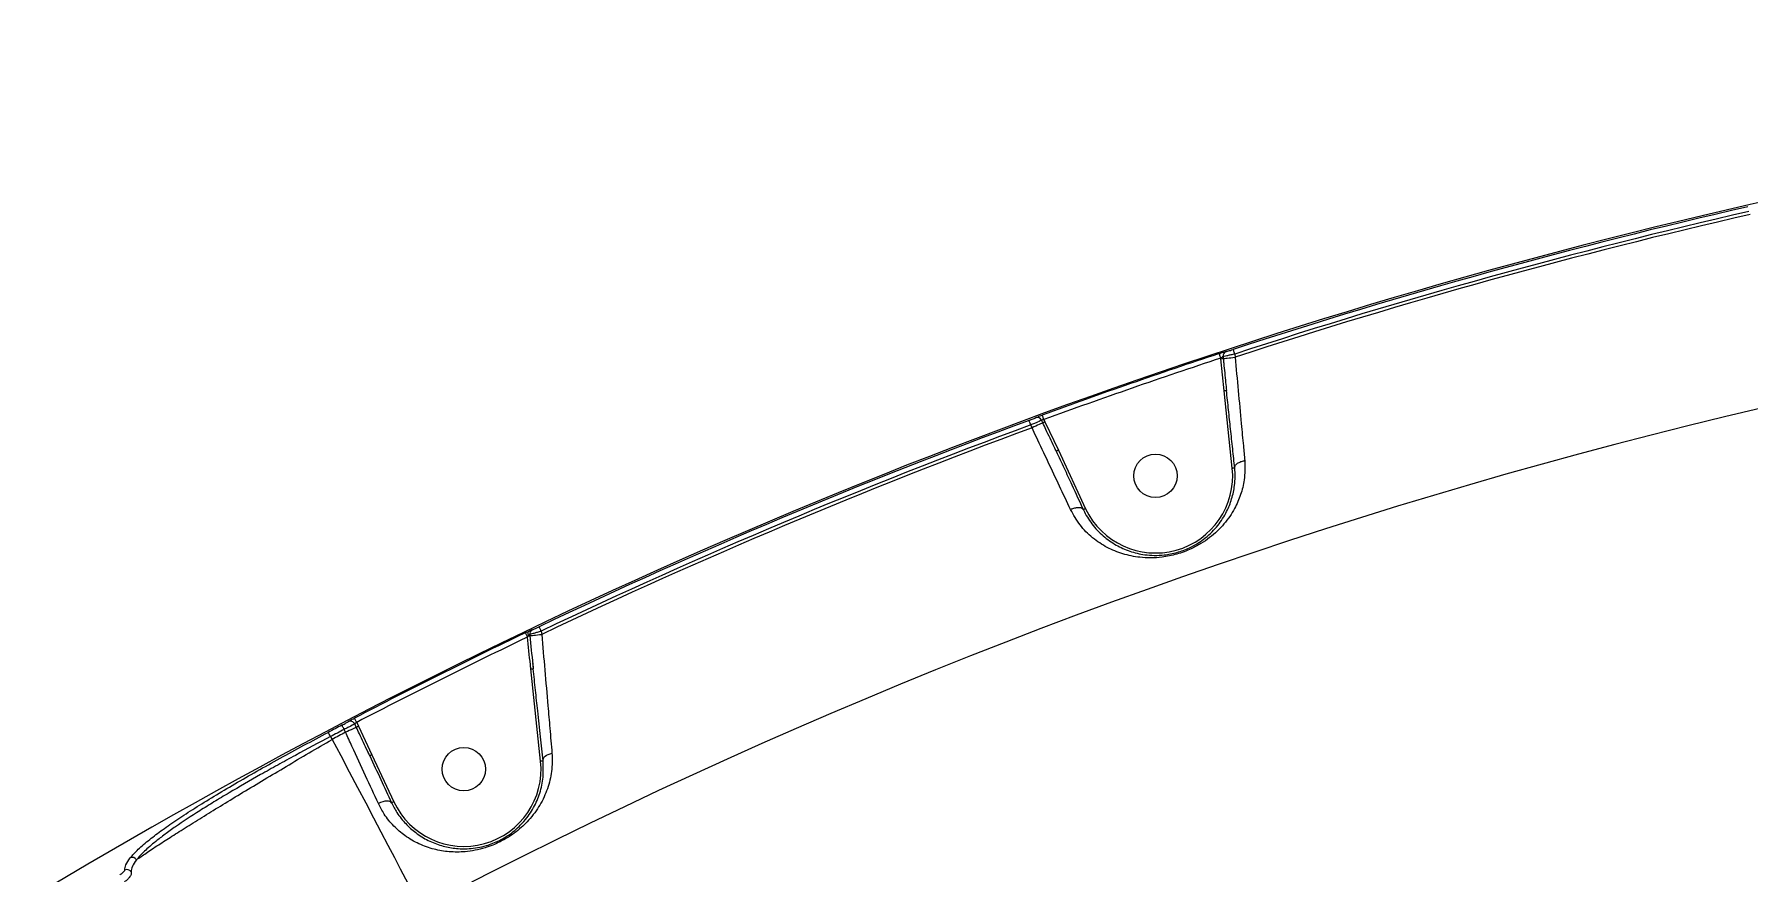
# Model space of a CAD drawing. Header units: millimetres. Extents: x -5960 to 5379, y -4374 to 3849.
# Drawn here: x 824.9 to 1179.9, y 916.4 to 1090 of the extents above; entities that cross this region are included whole.
import ezdxf

# ---------------------------------------------------------------- set-up
doc = ezdxf.new("R2010")
doc.units = ezdxf.units.MM
doc.layers.add('DiKom', color=7, linetype='Continuous', lineweight=0)
doc.layers.add('DIKOM_ОБЪЕКТ', color=7, linetype='Continuous')
doc.layers.add('DIKOM_РАЗМЕР_ЗОНА', color=7, linetype='Continuous')
doc.styles.add('style1', font='arial.ttf', dxfattribs={"width": 0.8})
doc.dimstyles.new('1-50', dxfattribs={"dimtxt": 300, "dimasz": 200, "dimexe": 100, "dimexo": 0, "dimgap": 100, "dimtad": 1, "dimtxsty": 'style1', "dimcen": 200, "dimclrd": 7, "dimclre": 7, "dimclrt": 7, "dimadec": 1, "dimazin": 2, "dimtfac": 1, "dimtmove": 0, "dimatfit": 2, "dimfxl": 0, "dimlwd": 25, "dimlwe": 18, "dimarcsym": 0})

# ---------------------------------------------------------------- blocks, each defined once
blk = doc.blocks.new('*D9')
at = {"layer": 'Defpoints', "color": 0, "transparency": 16777216}
for p in [(1597.35, 2348.89), (-3820.85, -1673.22), (-66.51, -1673.22)]:
    blk.add_point(p, dxfattribs=at)
at = {"layer": 'DiKom', "color": 7, "lineweight": 18, "transparency": 16777216}
for p, q in [((1597.35, 2348.89), (-3920.85, 2348.89)), ((-66.51, -1673.22), (-3920.85, -1673.22))]:
    blk.add_line(p, q, dxfattribs=at)
at = {"layer": 'DiKom', "color": 7, "lineweight": 25, "transparency": 16777216}
blk.add_line((-3820.85, 2148.89), (-3820.85, -1473.22), dxfattribs=at)
at = {"layer": 'DiKom', "color": 7, "transparency": 16777216}
for points in [[(-3854.19, 2148.89), (-3787.52, 2148.89), (-3820.85, 2348.89)], [(-3854.19, -1473.22), (-3787.52, -1473.22), (-3820.85, -1673.22)]]:
    blk.add_solid(points, dxfattribs=at)
at = {"layer": 'DiKom', "color": 7, "transparency": 16777216, "insert": (-4074.02, 240.95), "char_height": 300, "attachment_point": 5, "rotation": 90, "style": 'style1'}
blk.add_mtext('4050', dxfattribs=at)
blk = doc.blocks.new('*D12')
at = {"layer": 'Defpoints', "color": 0, "transparency": 16777216}
for p in [(1921.97, 3848.89), (-5510.19, -3173.22), (433.49, -3173.22)]:
    blk.add_point(p, dxfattribs=at)
at = {"layer": 'DIKOM_РАЗМЕР_ЗОНА', "color": 7, "lineweight": 18, "transparency": 16777216}
for p, q in [((1921.97, 3848.89), (-5610.19, 3848.89)), ((433.49, -3173.22), (-5610.19, -3173.22))]:
    blk.add_line(p, q, dxfattribs=at)
at = {"layer": 'DIKOM_РАЗМЕР_ЗОНА', "color": 7, "lineweight": 25, "transparency": 16777216}
blk.add_line((-5510.19, 3648.89), (-5510.19, -2973.22), dxfattribs=at)
at = {"layer": 'DIKOM_РАЗМЕР_ЗОНА', "color": 7, "transparency": 16777216}
for points in [[(-5543.52, 3648.89), (-5476.85, 3648.89), (-5510.19, 3848.89)], [(-5543.52, -2973.22), (-5476.85, -2973.22), (-5510.19, -3173.22)]]:
    blk.add_solid(points, dxfattribs=at)
at = {"layer": 'DIKOM_РАЗМЕР_ЗОНА', "color": 7, "transparency": 16777216, "insert": (-5763.36, 142.42), "char_height": 300, "attachment_point": 5, "rotation": 90, "style": 'style1'}
blk.add_mtext('7050', dxfattribs=at)

msp = doc.modelspace()

# ---------------------------------------------------------------- linework, layer by layer
at = {"color": 7, "linetype": 'Continuous', "lineweight": 15}
for p, q in [((927.587, 965.571), (927.612, 965.342)), ((929.989, 966.299), (930.063, 965.603)), ((929.841, 939.352), (927.81, 958.431)), ((928.19, 959.583), (928.267, 958.857)), ((886.319, 944.414), (886.659, 943.848)), ((889.429, 945.302), (889.151, 945.901)), ((891.664, 946.341), (891.336, 947.047)), ((891.736, 947.356), (892.112, 946.548)), ((892.112, 946.548), (894.892, 940.665)), ((894.279, 940.796), (893.974, 941.454)), ((894.892, 940.665), (899.421, 930.916))]:
    msp.add_line(p, q, dxfattribs=at)
at = {"color": 7, "linetype": 'Continuous', "lineweight": 15, "flags": 128}
for points in [[(927.147, 965.046), (927.065, 965.218), (926.985, 965.384), (926.912, 965.537), (926.847, 965.672), (926.793, 965.785), (926.752, 965.87), (926.726, 965.925), (926.715, 965.947)], [(927.357, 965.315), (927.305, 965.475), (927.267, 965.632), (927.247, 965.781), (927.244, 965.917), (927.258, 966.038), (927.289, 966.138), (927.336, 966.215), (927.398, 966.267)], [(927.612, 965.342), (927.722, 965.354), (927.903, 965.373), (928.151, 965.4), (928.458, 965.432), (928.814, 965.47), (929.208, 965.512), (929.629, 965.557), (930.063, 965.603)], [(929.989, 966.299), (929.907, 966.47), (929.828, 966.636), (929.755, 966.789), (929.691, 966.924), (929.637, 967.037), (929.597, 967.122), (929.57, 967.178), (929.559, 967.201)], [(927.357, 965.315), (927.405, 965.32), (927.45, 965.325), (927.49, 965.329), (927.526, 965.333), (927.556, 965.336), (927.58, 965.339), (927.599, 965.341), (927.612, 965.342)], [(927.81, 958.431), (927.907, 958.441), (928, 958.451), (928.086, 958.461), (928.161, 958.469), (928.223, 958.475), (928.269, 958.48), (928.297, 958.483), (928.307, 958.484)], [(891.736, 947.356), (891.648, 947.526), (891.563, 947.689), (891.485, 947.839), (891.416, 947.973), (891.358, 948.083), (891.315, 948.167), (891.287, 948.221), (891.275, 948.243)], [(886.319, 944.414), (886.23, 944.582), (886.145, 944.745), (886.066, 944.895), (885.996, 945.027), (885.938, 945.137), (885.894, 945.221), (885.865, 945.275), (885.853, 945.298)], [(889.151, 945.901), (889.062, 946.069), (888.978, 946.232), (888.899, 946.382), (888.829, 946.515), (888.772, 946.625), (888.728, 946.709), (888.699, 946.763), (888.687, 946.786)], [(891.664, 946.341), (891.564, 946.294), (891.398, 946.217), (891.172, 946.112), (890.892, 945.982), (890.568, 945.831), (890.208, 945.664), (889.825, 945.486), (889.429, 945.302)], [(886.659, 943.848), (888.437, 940.472), (890.198, 937.127), (891.928, 933.843), (893.609, 930.651), (895.227, 927.579), (896.767, 924.655), (898.214, 921.906), (899.557, 919.357), (900.781, 917.032), (901.877, 914.951), (902.834, 913.134), (903.644, 911.596), (904.298, 910.353), (904.792, 909.415), (905.121, 908.792)], [(930.339, 939.405), (930.35, 939.645), (930.434, 939.885), (930.589, 940.119), (930.809, 940.34), (931.089, 940.541), (931.419, 940.716), (931.791, 940.861), (932.194, 940.97)], [(894.892, 940.665), (894.803, 940.624), (894.718, 940.584), (894.64, 940.548), (894.571, 940.516), (894.515, 940.49), (894.473, 940.47), (894.447, 940.458), (894.438, 940.454)], [(929.841, 939.352), (929.938, 939.363), (930.032, 939.373), (930.118, 939.382), (930.193, 939.39), (930.255, 939.396), (930.301, 939.401), (930.329, 939.404), (930.339, 939.405)], [(898.968, 930.705), (898.839, 930.866), (898.626, 930.979), (898.337, 931.04), (897.983, 931.045), (897.579, 930.997), (897.141, 930.895), (896.685, 930.744), (896.23, 930.55)]]:
    msp.add_lwpolyline(points, dxfattribs=at)
at = {"color": 7, "linetype": 'Continuous', "lineweight": 15}
msp.add_circle((913.931, 937.658), 4.5, dxfattribs=at)
for centre, radius, start, end in [((1449.549, -124.987), 1209.999, 90.047391, 120.952609), ((1449.549, -124.987), 1168.375, 93.226978, 117.773022), ((1449.549, -124.987), 1209.654, 110.242123, 115.459062), ((1449.549, -124.987), 1208.655, 110.242123, 115.459062), ((1449.549, -124.987), 1207.995, 110.239562, 115.47007), ((1449.549, -124.987), 1209.748, 115.606201, 117.482585), ((928.576, 965.684), 0.995, 116.16873, 186.52548), ((1449.549, -124.987), 1208.749, 115.606201, 117.482585), ((1449.549, -124.987), 1209.654, 117.623157, 117.774786), ((1449.549, -124.987), 1208.655, 117.623157, 117.774786), ((1449.549, -124.987), 1207.995, 117.624634, 117.773022), ((890.43, 946.623), 1.001, 25.0361, 116.70317), ((1040.876, 625.654), 353.7, 114.87213, 114.95199), ((913.931, 937.658), 16, 204.92125, 6.07875), ((1003.048, 707.234), 246.52, 114.85728, 114.97349), ((844.187, 915.838), 1.006, 33.76015, 119.68583), ((845.269, 918.341), 1.018, 32.29007, 116.38117)]:
    msp.add_arc(centre, radius, start, end, dxfattribs=at)
for points, knots in [([(926.715, 965.947), (926.783, 965.979), (927.019, 966.092), (927.24, 966.194), (927.398, 966.267)], [0, 0, 0, 0, 0.2879258, 1, 1, 1, 1]), ([(927.587, 965.571), (927.577, 965.563), (927.565, 965.554), (927.52, 965.509), (927.458, 965.438), (927.39, 965.355), (927.357, 965.315)], [0, 0, 0, 0, 0.2617316, 0.3209832, 0.6715322, 1, 1, 1, 1]), ([(927.398, 966.267), (927.505, 966.315), (927.738, 966.421), (928.013, 966.537), (928.096, 966.564), (928.137, 966.577)], [0, 0, 0, 0, 0.2985961, 0.649056, 1, 1, 1, 1]), ([(929.989, 966.299), (929.905, 966.272), (929.552, 966.157), (928.949, 965.966), (928.29, 965.764), (927.793, 965.619), (927.656, 965.587), (927.587, 965.571)], [0, 0, 0, 0, 0.0748897, 0.3151583, 0.5451245, 0.7714789, 1, 1, 1, 1]), ([(928.137, 966.577), (928.178, 966.59), (928.26, 966.616), (928.556, 966.74), (928.946, 966.914), (929.302, 967.079), (929.51, 967.177), (929.559, 967.201)], [0, 0, 0, 0, 0.2249462, 0.4495586, 0.6803154, 0.9237957, 1, 1, 1, 1]), ([(930.063, 965.603), (930.278, 963.127), (930.714, 958.105), (931.278, 951.587), (931.777, 945.81), (932.047, 942.669), (932.194, 940.97)], [0, 0, 0, 0, 0.2848618, 0.5777506, 0.7715682, 1, 1, 1, 1]), ([(927.357, 965.315), (927.308, 965.253), (927.238, 965.166), (927.168, 965.073), (927.147, 965.046)], [0, 0, 0, 0, 0.7051686, 1, 1, 1, 1]), ([(927.81, 958.431), (927.779, 958.727), (927.55, 960.931), (927.334, 963.137), (927.147, 965.046)], [0, 0, 0, 0, 0.1343687, 1, 1, 1, 1]), ([(927.612, 965.342), (927.81, 963.351), (928.037, 961.064), (928.276, 958.779), (928.307, 958.484)], [0, 0, 0, 0, 0.8707738, 1, 1, 1, 1]), ([(930.339, 939.405), (930.164, 941.04), (929.813, 944.337), (929.284, 949.31), (928.779, 954.048), (928.465, 957.001), (928.307, 958.484)], [0, 0, 0, 0, 0.2794512, 0.5634181, 0.7807091, 1, 1, 1, 1]), ([(889.98, 947.517), (889.984, 947.52), (890.012, 947.543), (890.133, 947.62), (890.43, 947.791), (890.825, 948.007), (891.125, 948.164), (891.275, 948.243)], [0, 0, 0, 0, 0.0373158, 0.2782636, 0.5190486, 0.7595593, 1, 1, 1, 1]), ([(844.817, 919.253), (845.326, 919.833), (846.345, 920.991), (848.68, 922.983), (851.456, 925.083), (854.594, 927.259), (858.166, 929.583), (862.142, 932.039), (866.454, 934.599), (871.041, 937.234), (875.848, 939.918), (880.803, 942.621), (884.171, 944.407), (885.853, 945.298)], [0, 0, 0, 0, 0.1009692, 0.2019361, 0.290338, 0.3790226, 0.4674234, 0.5561136, 0.6450891, 0.7337802, 0.8224253, 0.9113534, 1, 1, 1, 1]), ([(886.319, 944.414), (883.88, 943.121), (880.185, 941.162), (875.381, 938.523), (870.7, 935.906), (866.249, 933.333), (862.142, 930.861), (858.301, 928.473), (854.887, 926.22), (851.985, 924.144), (849.748, 922.422), (847.623, 920.603), (846.63, 919.461), (846.13, 918.885)], [0, 0, 0, 0, 0.1312177, 0.1987844, 0.2663503, 0.3975681, 0.4651561, 0.5327451, 0.6634783, 0.7308152, 0.7981511, 0.8982446, 1, 1, 1, 1]), ([(888.687, 946.786), (888.837, 946.865), (889.136, 947.024), (889.531, 947.242), (889.827, 947.413), (889.948, 947.491), (889.976, 947.514), (889.98, 947.517)], [0, 0, 0, 0, 0.2404562, 0.4810283, 0.7219326, 0.9629084, 1, 1, 1, 1]), ([(891.336, 947.047), (891.33, 947.042), (891.28, 947.009), (891.074, 946.892), (890.572, 946.624), (889.905, 946.28), (889.402, 946.027), (889.151, 945.901)], [0, 0, 0, 0, 0.0371057, 0.2779919, 0.5187705, 0.7593343, 1, 1, 1, 1]), ([(896.23, 930.55), (895.361, 932.434), (893.599, 936.256), (891.277, 941.293), (889.875, 944.334), (889.429, 945.302)], [0, 0, 0, 0, 0.3984836, 0.8085151, 1, 1, 1, 1]), ([(891.736, 947.356), (891.689, 947.325), (891.593, 947.263), (891.47, 947.173), (891.379, 947.099), (891.344, 947.061), (891.337, 947.048), (891.336, 947.047)], [0, 0, 0, 0, 0.2402483, 0.4812113, 0.722284, 0.9629055, 1, 1, 1, 1]), ([(894.438, 940.454), (894.297, 940.756), (893.592, 942.266), (892.653, 944.221), (891.877, 945.885), (891.664, 946.341)], [0, 0, 0, 0, 0.1536625, 0.7682898, 1, 1, 1, 1]), ([(846.13, 918.885), (846.738, 919.316), (847.955, 920.177), (850.497, 921.861), (853.391, 923.725), (856.549, 925.719), (860.083, 927.918), (863.967, 930.303), (868.14, 932.84), (872.55, 935.495), (877.147, 938.239), (881.868, 941.036), (885.063, 942.911), (886.659, 943.848)], [0, 0, 0, 0, 0.1033755, 0.206751, 0.2946079, 0.3827364, 0.4705922, 0.5587491, 0.6471814, 0.7353377, 0.8234673, 0.9118711, 1, 1, 1, 1]), ([(932.194, 940.97), (932.22, 939.703), (932.273, 937.167), (931.356, 933.57), (929.811, 930.194), (927.63, 927.217), (925.298, 925.027), (923.212, 923.567), (921.067, 922.351), (918.667, 921.398), (916.241, 920.801), (913.736, 920.455), (910.881, 920.456), (907.695, 920.998), (904.612, 922.089), (901.807, 923.712), (899.384, 925.805), (897.513, 928.067), (896.617, 929.801), (896.23, 930.55)], [0, 0, 0, 0, 0.0759084, 0.1519053, 0.2286345, 0.3051891, 0.3688619, 0.4016199, 0.4343315, 0.4904595, 0.5282361, 0.5660855, 0.6308775, 0.6957722, 0.7645217, 0.8332307, 0.8936816, 0.9540627, 1, 1, 1, 1]), ([(894.438, 940.454), (895.208, 938.797), (896.762, 935.453), (898.228, 932.297), (898.968, 930.705)], [0, 0, 0, 0, 0.4956423, 1, 1, 1, 1]), ([(898.968, 930.705), (899.326, 930.013), (900.16, 928.403), (901.855, 926.305), (904.029, 924.35), (906.523, 922.811), (909.244, 921.753), (912.043, 921.181), (914.544, 921.111), (916.75, 921.367), (918.856, 921.849), (921.352, 922.817), (923.193, 923.965), (924.917, 925.291), (926.677, 927.013), (928.506, 929.668), (929.769, 932.698), (930.493, 935.938), (930.39, 938.25), (930.339, 939.405)], [0, 0, 0, 0, 0.0465749, 0.1084153, 0.1703271, 0.2408345, 0.3113755, 0.3767071, 0.4419103, 0.478469, 0.5149219, 0.5671045, 0.6186501, 0.6279633, 0.6894916, 0.7666331, 0.8439935, 0.9220363, 1, 1, 1, 1]), ([(842.649, 915.756), (842.776, 915.839), (843.029, 916.004), (843.358, 916.265), (843.637, 916.535), (843.67, 916.649), (843.689, 916.713)], [0, 0, 0, 0, 0.1849, 0.3685904, 0.65008, 1, 1, 1, 1]), ([(845.024, 916.398), (845.046, 916.221), (845.087, 915.896), (844.724, 915.294), (844.243, 914.764), (843.855, 914.472), (843.656, 914.321)], [0, 0, 0, 0, 0.3312209, 0.6077887, 0.7983043, 1, 1, 1, 1]), ([(843.689, 916.713), (843.714, 917.068), (843.765, 917.785), (844.465, 918.761), (844.817, 919.253)], [0, 0, 0, 0, 0.4964862, 1, 1, 1, 1]), ([(846.13, 918.885), (845.789, 918.41), (845.102, 917.453), (845.05, 916.751), (845.024, 916.398)], [0, 0, 0, 0, 0.4964841, 1, 1, 1, 1])]:
    msp.add_open_spline(points, degree=3, knots=knots, dxfattribs=at)
at = {"layer": 'DIKOM_ОБЪЕКТ', "color": 7, "linetype": 'Continuous', "lineweight": 15}
for p, q in [((1070.765, 1022.74), (1070.751, 1022.875)), ((1071.428, 1016.125), (1070.765, 1022.74)), ((1071.212, 1023.198), (1071.256, 1022.792)), ((1073.635, 1023.724), (1073.707, 1023.053)), ((1073.137, 1000.076), (1071.428, 1016.125)), ((1031.647, 1008.42), (1031.368, 1009.02)), ((1033.883, 1009.459), (1033.635, 1009.993)), ((1034.115, 1010.129), (1034.33, 1009.666)), ((1034.33, 1009.666), (1037.116, 1003.769)), ((1037.116, 1003.769), (1042.748, 991.648))]:
    msp.add_line(p, q, dxfattribs=at)
at = {"layer": 'DIKOM_ОБЪЕКТ', "color": 7, "linetype": 'Continuous', "lineweight": 15, "flags": 128}
for points in [[(1070.751, 1022.875), (1070.691, 1023.056), (1070.634, 1023.231), (1070.58, 1023.392), (1070.533, 1023.535), (1070.494, 1023.653), (1070.465, 1023.743), (1070.446, 1023.8), (1070.438, 1023.824)], [(1071.256, 1022.792), (1071.366, 1022.804), (1071.547, 1022.823), (1071.795, 1022.849), (1072.102, 1022.882), (1072.458, 1022.92), (1072.853, 1022.962), (1073.273, 1023.007), (1073.707, 1023.053)], [(1073.635, 1023.724), (1073.576, 1023.904), (1073.519, 1024.079), (1073.467, 1024.24), (1073.42, 1024.382), (1073.381, 1024.5), (1073.352, 1024.59), (1073.333, 1024.649), (1073.325, 1024.673)], [(1071.428, 1016.125), (1071.525, 1016.136), (1071.618, 1016.146), (1071.704, 1016.155), (1071.779, 1016.163), (1071.841, 1016.169), (1071.887, 1016.174), (1071.915, 1016.177), (1071.925, 1016.178)], [(1031.368, 1009.02), (1031.303, 1009.199), (1031.239, 1009.37), (1031.18, 1009.53), (1031.129, 1009.67), (1031.086, 1009.787), (1031.053, 1009.876), (1031.032, 1009.933), (1031.023, 1009.958)], [(1033.883, 1009.459), (1033.783, 1009.412), (1033.617, 1009.335), (1033.39, 1009.23), (1033.111, 1009.1), (1032.786, 1008.949), (1032.426, 1008.782), (1032.043, 1008.604), (1031.647, 1008.42)], [(1034.115, 1010.129), (1034.049, 1010.309), (1033.986, 1010.481), (1033.927, 1010.641), (1033.876, 1010.782), (1033.833, 1010.899), (1033.801, 1010.987), (1033.78, 1011.045), (1033.771, 1011.068)], [(1034.33, 1009.666), (1034.251, 1009.63), (1034.174, 1009.594), (1034.102, 1009.56), (1034.037, 1009.53), (1033.981, 1009.504), (1033.936, 1009.483), (1033.903, 1009.468), (1033.883, 1009.459)], [(1037.116, 1003.769), (1037.028, 1003.728), (1036.943, 1003.689), (1036.864, 1003.652), (1036.795, 1003.62), (1036.739, 1003.594), (1036.697, 1003.575), (1036.671, 1003.563), (1036.663, 1003.559)], [(1073.137, 1000.076), (1073.234, 1000.086), (1073.327, 1000.096), (1073.413, 1000.105), (1073.488, 1000.113), (1073.55, 1000.12), (1073.596, 1000.124), (1073.624, 1000.127), (1073.634, 1000.129)]]:
    msp.add_lwpolyline(points, dxfattribs=at)
at = {"layer": 'DIKOM_ОБЪЕКТ', "color": 7, "linetype": 'Continuous', "lineweight": 15}
msp.add_circle((1057.217, 998.479), 4.5, dxfattribs=at)
for centre, radius, start, end in [((1449.549, -124.987), 1209.654, 102.879429, 108.120571), ((1449.549, -124.987), 1208.655, 102.879429, 108.120571), ((1449.549, -124.987), 1207.995, 102.872753, 108.127247), ((1449.549, -124.987), 1209.748, 108.263026, 110.101791), ((1449.549, -124.987), 1208.749, 108.263026, 110.101791), ((1043.723, 1278.981), 257.664, 276.02453, 276.13416), ((1072.204, 1023.308), 0.997, 108.88427, 186.33916), ((1032.728, 1009.573), 0.999, 24.8399, 109.42132), ((1057.217, 998.479), 16, 205.27345, 5.72655), ((1244.126, 557.527), 478.554, 114.88546, 114.94532)]:
    msp.add_arc(centre, radius, start, end, dxfattribs=at)
for points, knots in [([(1070.438, 1023.824), (1070.475, 1023.836), (1070.675, 1023.902), (1071.031, 1024.016), (1071.44, 1024.14), (1071.752, 1024.228), (1071.838, 1024.244), (1071.881, 1024.252)], [0, 0, 0, 0, 0.0557607, 0.2968253, 0.5326771, 0.7662311, 1, 1, 1, 1]), ([(1071.212, 1023.198), (1071.198, 1023.193), (1071.169, 1023.183), (1071.067, 1023.116), (1070.936, 1023.021), (1070.825, 1022.935), (1070.763, 1022.884), (1070.751, 1022.875)], [0, 0, 0, 0, 0.2177885, 0.4435974, 0.6836457, 0.9398552, 1, 1, 1, 1]), ([(1073.635, 1023.724), (1073.573, 1023.709), (1073.239, 1023.63), (1072.639, 1023.491), (1071.951, 1023.339), (1071.427, 1023.23), (1071.284, 1023.208), (1071.212, 1023.198)], [0, 0, 0, 0, 0.0547626, 0.2943983, 0.5301218, 0.7646676, 1, 1, 1, 1]), ([(1071.256, 1022.792), (1071.291, 1022.46), (1071.466, 1020.803), (1071.675, 1018.597), (1071.868, 1016.725), (1071.925, 1016.178)], [0, 0, 0, 0, 0.1504233, 0.7521277, 1, 1, 1, 1]), ([(1071.881, 1024.252), (1071.924, 1024.259), (1072.01, 1024.275), (1072.323, 1024.361), (1072.733, 1024.484), (1073.089, 1024.596), (1073.288, 1024.661), (1073.325, 1024.673)], [0, 0, 0, 0, 0.2340589, 0.4679404, 0.703966, 0.9448399, 1, 1, 1, 1]), ([(1073.707, 1023.053), (1073.923, 1020.748), (1074.36, 1016.073), (1074.936, 1009.904), (1075.386, 1005.089), (1075.614, 1002.632), (1075.708, 1001.63)], [0, 0, 0, 0, 0.3072569, 0.6233176, 0.8463523, 1, 1, 1, 1]), ([(1073.634, 1000.129), (1073.496, 1001.424), (1073.219, 1004.028), (1072.788, 1008.073), (1072.356, 1012.131), (1072.069, 1014.825), (1071.925, 1016.178)], [0, 0, 0, 0, 0.2595424, 0.5218367, 0.75988, 1, 1, 1, 1]), ([(1031.023, 1009.958), (1031.181, 1010.017), (1031.499, 1010.135), (1031.918, 1010.301), (1032.232, 1010.432), (1032.361, 1010.494), (1032.391, 1010.513), (1032.396, 1010.515)], [0, 0, 0, 0, 0.2406812, 0.4814608, 0.7216702, 0.9612418, 1, 1, 1, 1]), ([(1033.635, 1009.993), (1033.627, 1009.989), (1033.575, 1009.96), (1033.36, 1009.858), (1032.841, 1009.632), (1032.15, 1009.34), (1031.629, 1009.127), (1031.368, 1009.02)], [0, 0, 0, 0, 0.038812, 0.2783681, 0.5186162, 0.7594316, 1, 1, 1, 1]), ([(1039.629, 991.472), (1038.87, 993.083), (1037.381, 996.244), (1034.985, 1001.332), (1033.067, 1005.405), (1031.946, 1007.786), (1031.647, 1008.42)], [0, 0, 0, 0, 0.3028902, 0.5944628, 0.8920267, 1, 1, 1, 1]), ([(1032.396, 1010.515), (1032.4, 1010.518), (1032.431, 1010.537), (1032.559, 1010.598), (1032.874, 1010.728), (1033.295, 1010.891), (1033.612, 1011.009), (1033.771, 1011.068)], [0, 0, 0, 0, 0.0385752, 0.2781284, 0.5183772, 0.7592198, 1, 1, 1, 1]), ([(1034.115, 1010.129), (1034.058, 1010.118), (1033.945, 1010.095), (1033.797, 1010.058), (1033.687, 1010.024), (1033.645, 1010.003), (1033.636, 1009.994), (1033.635, 1009.993)], [0, 0, 0, 0, 0.2442694, 0.4859399, 0.724733, 0.9618752, 1, 1, 1, 1]), ([(1036.663, 1003.559), (1036.522, 1003.861), (1035.816, 1005.37), (1034.875, 1007.33), (1034.097, 1008.999), (1033.883, 1009.459)], [0, 0, 0, 0, 0.1533045, 0.7665822, 1, 1, 1, 1]), ([(1036.663, 1003.559), (1037.204, 1002.393), (1038.293, 1000.05), (1040.201, 995.944), (1041.499, 993.15), (1042.295, 991.437)], [0, 0, 0, 0, 0.2774675, 0.5572974, 1, 1, 1, 1]), ([(1075.708, 1001.63), (1075.731, 1000.284), (1075.773, 997.833), (1074.927, 994.54), (1073.586, 991.451), (1071.542, 988.448), (1069.079, 986.067), (1066.674, 984.405), (1064.417, 983.186), (1061.64, 982.152), (1058.764, 981.579), (1056.224, 981.422), (1053.471, 981.569), (1050.414, 982.203), (1047.139, 983.552), (1044.14, 985.548), (1041.507, 988.137), (1040.244, 990.38), (1039.629, 991.472)], [0, 0, 0, 0, 0.0785495, 0.1430579, 0.2076033, 0.2872149, 0.3665493, 0.405753, 0.4448517, 0.4974437, 0.5496909, 0.5922708, 0.6349367, 0.7072962, 0.7797293, 0.8544848, 0.9291404, 1, 1, 1, 1]), ([(1073.634, 1000.13), (1073.647, 1000.277), (1073.673, 1000.571), (1074.063, 1000.999), (1074.664, 1001.356), (1075.219, 1001.533), (1075.575, 1001.607), (1075.662, 1001.622), (1075.708, 1001.63)], [0, 0, 0, 0, 0.2316106, 0.4632208, 0.6948606, 0.9264916, 0.9610365, 1, 1, 1, 1]), ([(1042.294, 991.439), (1042.294, 991.438), (1042.783, 990.372), (1044.035, 988.371), (1046.33, 985.928), (1048.985, 984.064), (1051.85, 982.767), (1054.522, 982.13), (1056.938, 981.941), (1059.14, 982.035), (1061.663, 982.506), (1064.102, 983.42), (1066.02, 984.483), (1067.041, 985.209), (1068.532, 986.4), (1070.259, 988.158), (1071.957, 990.861), (1073.079, 993.649), (1073.723, 996.654), (1073.751, 998.876), (1073.634, 1000.13), (1073.634, 1000.13)], [0, 0, 0, 0, 0.0000323, 0.0722822, 0.1489431, 0.2256962, 0.2990997, 0.3724092, 0.4140393, 0.4555491, 0.5044973, 0.5530945, 0.5893501, 0.6257548, 0.6276545, 0.7072186, 0.7871345, 0.8533478, 0.9195333, 0.9999592, 1, 1, 1, 1]), ([(1042.294, 991.439), (1042.213, 991.545), (1042.052, 991.758), (1041.513, 991.89), (1040.826, 991.86), (1040.207, 991.702), (1039.808, 991.551), (1039.671, 991.491), (1039.629, 991.472)], [0, 0, 0, 0, 0.2204757, 0.4409607, 0.661452, 0.8819343, 0.9635511, 1, 1, 1, 1])]:
    msp.add_open_spline(points, degree=3, knots=knots, dxfattribs=at)

# ---------------------------------------------------------------- dimensions: what is measured, and where the dimension line sits
at = {"layer": 'DiKom', "color": 3}
dim = msp.add_linear_dim(base=(-3820.852, -1673.222), p1=(1597.347, 2348.894), p2=(-66.509, -1673.222), angle=90, text='4050', dimstyle='1-50', override={"dimgap": 100}, dxfattribs=at)
dim.commit()
dim.dimension.update_dxf_attribs({"geometry": '*D9', "text_midpoint": (-3820.852, 240.949), "dimtype": 160})
at = {"layer": 'DIKOM_РАЗМЕР_ЗОНА'}
dim = msp.add_linear_dim(base=(-5510.185, -3173.222), p1=(1921.975, 3848.894), p2=(433.491, -3173.222), angle=90, text='7050', dimstyle='1-50', dxfattribs=at)
dim.commit()
dim.dimension.update_dxf_attribs({"geometry": '*D12', "text_midpoint": (-5510.185, 142.424), "dimtype": 160})

doc.saveas('drawing.dxf')
